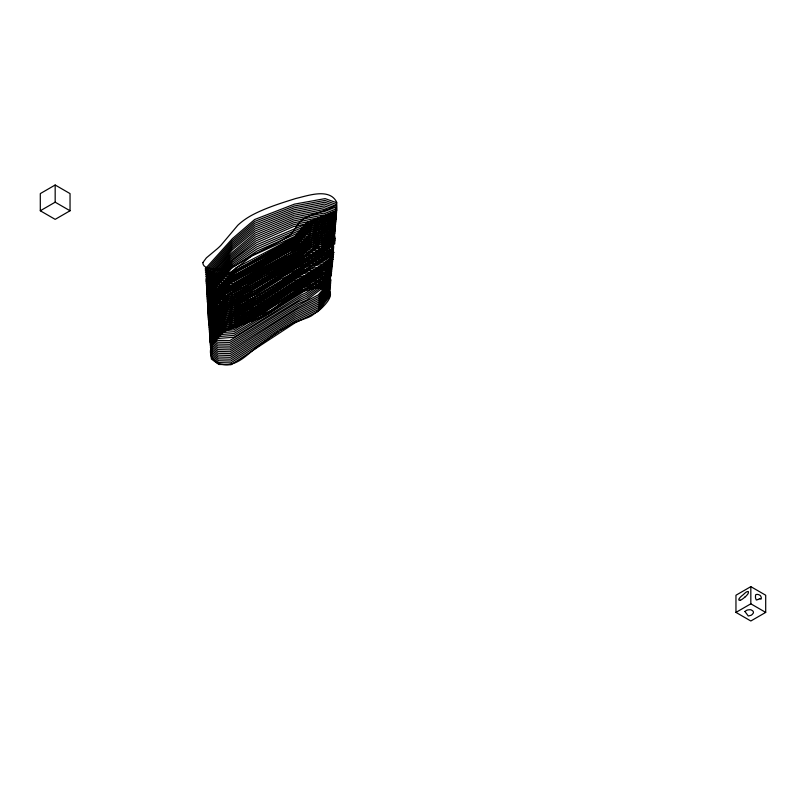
<?xml version="1.0" encoding="UTF-8"?>
<svg xmlns="http://www.w3.org/2000/svg" width="806" height="806" viewBox="0 0 806 806"><rect width="100%" height="100%" fill="white"/><g stroke="black" fill="none" stroke-linecap="round" stroke-linejoin="round"><path stroke-width="1.21" d="M267.945 314.139L283.349 301.414L289.817 296.991A83.935 48.461 0 0 1 295.399 293.928C306.955 284.175 345.724 282.775 323.931 305.827A89.587 51.725 0 0 1 320.042 309.635L311.741 315.68A37.791 21.812 0 0 1 307.811 317.614L296.84 321.685A63.916 36.905 0 0 0 291.974 323.8L280.206 330.52M278.06 331.921L267.118 339.538A454.211 262.232 0 0 0 256.792 347.386C247.684 354.036 239.271 363.849 227.302 364.705A13.027 7.516 0 0 1 222.93 364.493C213.902 364.151 207.575 354.499 211.666 346.217A63.573 36.703 0 0 1 214.154 341.089L218.849 335.377A50.063 28.905 0 0 1 227.826 329.05C239.997 322.39 254.505 321.856 266.574 315.005M757.821 599.533L756.3 600.017L755.595 598.284A13.883 8.02 60 0 1 755.444 597.014L755.585 595.1A2.73 1.582 60 0 1 755.998 594.596L757.015 594.385A13.42 7.748 60 0 1 758.768 594.677L760.189 595.422A1.773 1.018 60 0 1 760.632 595.977L760.995 596.712A4.181 2.418 60 0 1 761.327 597.911L761.196 599.019L759.998 598.918M55.171 185.007L40.3 193.601L40.3 210.769L55.171 219.353L70.041 210.769L70.041 193.601L55.171 185.007L55.171 202.185L70.041 210.769M40.3 210.769L55.171 202.185M750.829 586.647L735.959 595.231L735.959 612.399L750.829 620.993L765.7 612.399L765.7 595.231L750.829 586.647L750.829 603.815L735.959 612.399M740.271 600.188C736.1 600.893 741.409 595.896 742.739 595.12A32.703 18.881 -60 0 0 743.585 594.354L745.157 592.924A7.959 4.594 -60 0 1 746.88 591.755L748.159 591.513A1.229 0.705 -60 0 1 748.421 591.816L748.29 593.065A3.164 1.824 -60 0 1 747.686 594.244L746.386 595.775A22.699 13.108 -60 0 1 745.006 597.034M750.829 603.815L765.7 612.399M757.872 599.604A11.072 6.388 60 0 1 759.957 598.798M744.996 596.974A18.598 10.74 -60 0 1 740.261 600.379M208.23 308.134L208.21 313.01L217.157 318.229L234.093 316.708L333.331 252.54L332.001 245.316L320.576 242.274L293.313 249.205L231.04 282.574L208.23 308.134M206.709 286.876L206.699 289.294L216.754 294.19L234.153 292.467L295.52 255.573L310.451 241.568L335.155 229.982L334.621 222.355L323.095 218.617L293.585 224.673L255.834 240.954L230.244 261.184L206.709 286.876M209.822 326.813L209.701 336.737L217.58 342.207L229.901 342.419L301.001 298.845L306.633 296.265L328.244 280.216L331.709 271.551L324.264 266.232L300.628 270.363L256.832 296.286L224.38 309.544L209.822 326.813M206.618 285.032L206.568 287.46L216.693 292.346L234.123 290.613L295.53 253.789L310.35 239.664L335.296 228.239L334.822 220.582L323.277 216.794L293.626 222.799L255.633 238.959L230.335 259.361L206.618 285.032M208.21 306.32L208.099 311.187L217.136 316.385L234.113 314.844L299.882 273.254L333.472 250.807L332.203 243.553L320.768 240.46L293.324 247.311L231.141 280.76L208.21 306.32M209.852 324.999L209.58 334.903L217.519 340.364L229.871 340.545L300.95 297.021L306.512 294.381L328.294 278.443L331.901 269.798L324.465 264.439L309.071 265.748L280.105 279.491L256.64 294.301L224.491 307.751L209.852 324.999M206.517 283.198L206.437 285.626L216.623 290.492L234.093 288.76L291.369 256.056L310.25 237.77L335.437 226.486L335.014 218.809L323.468 214.98L293.676 220.915L255.442 236.974L230.415 257.547L206.517 283.198M208.19 304.517L207.988 309.373L217.116 314.541L234.133 312.98L299.782 271.431L304.104 267.854L333.613 249.084L332.415 241.79L320.969 238.636L293.334 245.417L231.231 278.957L208.19 304.517M209.892 323.186L209.459 333.069L217.469 338.52L234.032 337.251L300.89 295.197L306.381 292.507L328.344 276.66L332.092 268.045L324.667 262.645L309.212 263.905L280.004 277.566L256.439 292.316L224.602 305.968L209.892 323.186M206.417 281.365L206.306 283.783L216.552 288.639L234.052 286.896L291.409 254.313L310.169 235.876L335.578 224.733L335.205 217.026L323.659 213.157L293.737 219.041L255.27 234.999L230.496 255.724L206.417 281.365M212.119 344.112L211.313 359.002L218.879 364.453L230.979 364.755L295.036 322.843L318.229 311.307L329.604 296.336L327.115 289.717L315.871 287.772L299.217 292.548L270.292 312.637L247.351 322.571L223.977 331.568L212.119 344.112M206.316 279.521L206.175 281.939L216.471 286.785L234.002 285.042L291.44 252.56L310.109 233.992L335.719 222.98L335.397 215.252L323.841 211.343L293.797 217.167L255.119 233.025L230.556 253.89L206.316 279.521M212.028 342.228L211.162 357.129L218.728 362.589L230.828 362.901L295.077 321.04L318.31 309.514L329.765 294.543L327.296 287.913L316.043 285.959L299.358 290.714L270.322 310.784L247.341 320.707L223.937 329.684L212.028 342.228M208.17 302.703L207.877 307.549L217.096 312.698L234.143 311.106L333.755 247.351L332.616 240.027L321.161 236.813L293.344 243.533L231.332 277.143L208.17 302.703M209.943 321.382L209.338 331.246L217.419 336.676L234.022 335.387L300.829 293.374L328.385 274.886L332.284 266.292L324.878 260.852L309.353 262.061L279.904 275.642L256.217 290.321L224.733 304.184L209.943 321.382M211.958 340.344L211.021 355.255L218.577 360.725L230.687 361.048L295.117 319.236L318.37 307.711L329.926 292.749L327.478 286.11L316.224 284.135L299.5 288.87L257.98 315.609L223.917 327.81L211.958 340.344M211.918 338.48L210.87 353.391L218.436 358.872L230.556 359.194L295.147 317.433L318.41 305.897L330.087 290.966L327.659 284.317L316.405 282.322L292.427 290.472L257.94 313.725L223.907 325.946L211.918 338.48M211.887 336.616L210.729 351.527L218.305 357.008L230.445 357.33L295.177 315.64L318.43 304.084L330.238 289.193L327.851 282.523L316.587 280.498L292.528 288.629L257.89 311.821L223.907 324.093L211.887 336.616M209.993 319.579L209.228 329.412L217.378 334.833L234.012 333.523L306.089 288.729L328.425 273.103L332.475 264.539L325.08 259.069L309.494 260.207L279.793 273.708L249.467 290.795L224.864 302.401L209.993 319.579M208.15 300.89L207.767 305.726L217.076 310.844L234.163 309.242L282.604 280.135L334.843 243.785L332.818 238.264L321.352 234.999L293.354 241.639L236.359 271.41L208.15 300.89M211.877 334.772L210.598 349.663L218.184 355.154L230.345 355.476L295.208 313.846L318.441 302.26L330.4 287.41L328.042 280.73L316.768 278.675L292.618 286.775L257.809 309.917L223.927 322.249L211.877 334.772M210.054 317.776L209.107 327.589L217.348 332.989L234.002 331.659L328.465 271.33L332.666 262.786L325.281 257.275L309.645 258.363L279.672 271.763L249.296 288.82L225.005 300.628L210.054 317.776M211.877 332.928L210.457 347.809L218.073 353.3L230.244 353.612L295.238 312.053L318.42 300.426L330.551 285.646L328.223 278.936L316.949 276.861L292.699 284.911L257.719 307.993L223.957 320.405L211.877 332.928M211.897 331.095L210.326 345.955L217.973 351.446L230.163 351.748L295.258 310.27L318.39 298.593L330.702 283.873L328.415 277.153L317.131 275.037L292.769 283.057L257.608 306.068L223.997 318.582L211.897 331.095M210.114 315.982L208.996 325.755L217.308 331.145L234.012 329.785L328.495 269.547L332.858 261.043L325.493 255.482L309.786 256.51L279.551 269.829L249.114 286.845L225.146 298.865L210.114 315.982M202.84 262.635C202.82 268.368 211.021 268.62 215.222 269.365A24.754 14.286 0 0 0 221.015 269.466L228.592 268.287L235.402 265.617L254.958 253.88L278.201 242.435L287.933 236.692A39.121 22.588 0 0 0 291.923 233.186L298.966 222.97L303.106 219.01L309.847 215.655L328.848 209.187L335.578 205.087A11.788 6.801 0 0 0 336.717 202.246C329.563 187.637 308.043 195.687 295.792 198.488C280.579 203.273 265.164 208.008 251.089 215.635A84.449 48.763 0 0 0 237.79 225.277L220.874 245.367A93.002 53.7 0 0 1 217.096 248.913L206.386 257.849L202.84 262.635M744.935 611.512L748.29 616.006L751.071 615.3A12.211 7.053 0 0 0 752.431 614.232L753.237 613.185A4.967 2.871 0 0 0 753.308 611.754L753.227 611.593A6.156 3.556 0 0 0 752.673 610.817L751.273 609.941A2.962 1.713 0 0 0 750.134 609.709L748.018 609.89A6.78 3.909 0 0 0 746.608 610.303L744.935 611.512M331.337 275.078L328.123 283.772L306.834 300.013L298.18 303.691L229.982 346.157L217.711 345.905L209.943 340.414L209.792 330.46L224.199 313.141L257.185 300.225L300.426 274.09L323.861 269.819L331.337 275.078M331.518 273.315L328.193 281.999L306.733 298.139L298.17 301.897L229.932 344.283L217.64 344.051L209.822 338.58L209.802 328.636L224.28 311.338L257.013 298.26L300.527 272.226L324.062 268.025L331.518 273.315M333.049 259.29L328.526 267.773L234.012 327.921L217.288 329.301L208.885 323.931L208.371 319.015L225.297 297.092L279.43 267.884L309.927 254.656L325.695 253.699L333.049 259.29M333.251 257.547L328.546 266L234.022 326.047L217.257 327.458L208.774 322.108L208.341 317.191L220.945 299.298L242.445 285.475L279.299 265.94L310.068 252.812L325.906 251.915L333.251 257.547M333.442 255.804L328.576 264.217L234.032 324.183L217.237 325.614L208.653 320.294L208.321 315.378L225.62 293.565L279.158 263.985L310.209 250.958L326.118 250.122L333.442 255.804M333.644 254.061L328.596 262.444L234.042 322.319L217.217 323.77L208.542 318.471L208.291 313.564L225.791 291.802L279.027 262.041L310.35 249.104L326.319 248.339L333.644 254.061M333.835 252.318L328.616 260.66L234.062 320.445L217.197 321.926L208.432 316.647L208.27 311.761L225.952 290.039L278.886 260.086L310.491 247.251L326.531 246.545L333.835 252.318M224.058 316.758L209.802 334.117L210.195 344.112L217.882 349.603L230.093 349.885L298.18 307.288L318.34 296.749L330.853 282.12L328.606 275.37L317.312 273.224L292.83 281.193L257.487 304.124L224.058 316.758M226.133 288.276L208.25 309.947L208.321 314.824L217.177 320.083L234.083 318.582L333.19 254.273L331.8 247.079L320.385 244.097L293.303 251.089L226.133 288.276M224.118 314.945L209.792 332.284L210.064 342.258L217.791 347.749L230.032 348.021L298.18 305.484L318.279 294.895L331.004 280.357L328.798 273.597L317.504 271.4L292.89 279.319L257.346 302.179L224.118 314.945M306.623 222.718L293.827 238.052L233.387 272.116L215.645 273.798L205.147 268.952L232.42 238.616L254.666 219.514L294.442 204.14L325.12 198.608L336.676 202.729L336.737 210.557L306.623 222.718M306.572 224.562L293.807 239.856L233.508 273.959L215.796 275.652L205.308 270.816L232.44 240.48L254.666 221.408L294.321 205.993L324.939 200.432L336.495 204.523L336.586 212.351L306.572 224.562M306.542 226.395L293.777 241.649L233.609 275.803L215.937 277.506L205.459 272.68L232.45 242.344L254.676 223.312L294.21 207.847L324.768 202.246L336.324 206.316L336.445 214.134L306.542 226.395M306.532 228.249L293.757 243.442L233.71 277.647L216.058 279.36L205.611 274.544L232.46 244.208L254.726 225.237L294.119 209.711L324.586 204.069L336.142 208.109L336.293 215.907L306.532 228.249M225.479 276.277L207.213 297.837L207.424 300.265L217.005 305.303L234.193 303.64L297.454 264.257L335.377 238.576L333.422 232.974L321.937 229.539L302.28 232.984L251.764 256.056L225.479 276.277M306.532 230.113L293.737 245.226L233.8 279.491L216.179 281.213L205.752 276.398L232.45 246.062L254.787 227.171L294.029 211.575L324.395 205.883L335.961 209.892L336.152 217.68L306.532 230.113M306.562 231.977L293.716 247.009L233.871 281.344L216.28 283.067L205.893 278.241L232.43 247.916L254.877 229.116L293.938 213.439L324.214 207.706L335.77 211.686L336.011 219.454L306.562 231.977M306.612 233.851L293.686 248.782L233.941 283.198L216.381 284.931L206.034 280.095L232.41 249.759L254.988 231.06L293.868 215.303L324.032 209.52L335.588 213.469L335.87 221.217L306.612 233.851M231.785 268.076L207.132 296.014L207.303 298.442L216.975 303.449L234.203 301.776L297.414 262.464L314.672 249.467L334.45 238.687L333.624 231.211L322.128 227.715L302.361 231.11L257.043 251.019L231.785 268.076M228.098 267.008L206.88 290.533L206.941 292.961L216.854 297.898L234.183 296.195L295.51 259.119L310.703 245.387L334.873 233.478L334.228 225.902L322.712 222.255L302.633 225.509L256.278 244.964L232.027 262.605L228.098 267.008M231.876 266.252L207.051 294.19L207.182 296.608L216.945 301.605L234.203 299.913L295.5 262.665L314.541 247.563L334.591 236.954L333.825 229.438L322.329 225.892L302.452 229.247L256.782 248.994L231.876 266.252M231.957 264.428L206.971 292.356L207.061 294.784L216.905 299.751L234.193 298.059L295.51 260.892L310.854 247.301L334.732 235.211L334.027 227.675L322.521 224.078L302.542 227.383L256.52 246.979L231.957 264.428M232.108 260.781L206.799 288.699L206.82 291.127L216.814 296.044L234.173 294.331L295.52 257.346L310.572 243.472L335.014 231.735L334.43 224.128L322.904 220.441L293.545 226.557L256.046 242.959L232.108 260.781M236.349 267.673L207.293 299.661L207.535 302.089L217.036 307.146L234.183 305.514L297.495 266.051L335.205 240.309L333.221 234.737L321.745 231.352L293.384 237.861L236.349 267.673M236.349 269.547L207.364 301.474L207.646 303.902L217.056 309L234.173 307.378L299.489 265.94L335.024 242.042L333.019 236.501L321.554 233.176L293.364 239.755L236.349 269.547"/></g></svg>
